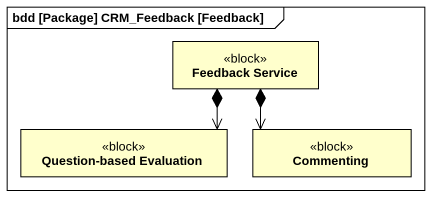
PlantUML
@startuml
mainframe bdd [Package] CRM_Feedback [Feedback]
hide circle
hide empty members
class "Feedback Service" as Feedback_Service <<block>>
class "Question-based Evaluation" as Question_based_Evaluation <<block>>
class Commenting <<block>>
Feedback_Service *--> Question_based_Evaluation
Feedback_Service *--> Commenting
@enduml
